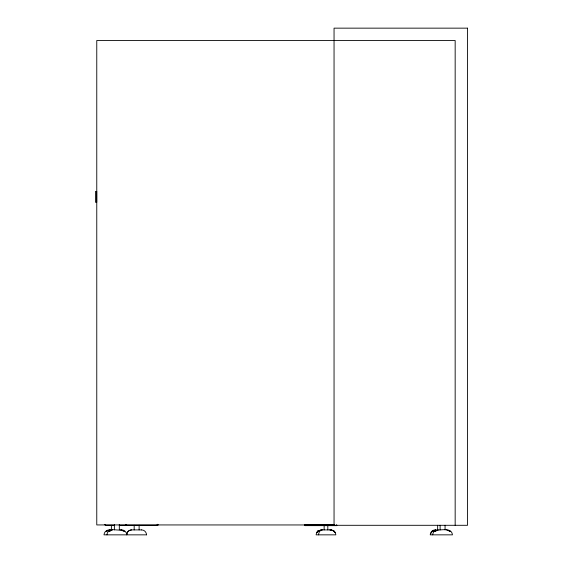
<?xml version="1.0" encoding="UTF-8"?>
<svg xmlns="http://www.w3.org/2000/svg" width="563" height="563" viewBox="0 0 563 563"><rect width="100%" height="100%" fill="white"/><g stroke="black" fill="none" stroke-linecap="round" stroke-linejoin="round"><path stroke-width="0.84" d="M126.119 524.927L125.936 525.307L125.936 524.371M106.963 534.85L107.336 532.957L108.413 531.352L110.017 530.283M430.568 534.217L431.891 531.352L433.496 530.283M432.701 534.85L433.074 532.957L434.15 531.352L435.755 530.283M305.477 524.716L305.477 525.652L304.365 525.272L304.836 524.61L334.084 524.716M336.73 524.941L336.681 525.652L336.681 524.948M318.757 530.487L316.638 532.619L316.103 534.85L335.844 534.85C335.738 531.965 333.317 529.804 330.446 529.91L333.993 531L330.671 529.91L321.276 529.91L317.954 531L316.638 532.619L318.757 530.487L317.954 531L321.501 529.91M107.899 530.487L106.196 531.352L109.933 529.91M110.897 530.487L109.201 531.352L112.593 529.91M434.164 530.487L432.461 531.352L435.861 529.91M436.635 530.487L434.939 531.352L438.331 529.91M319.277 530.74L317.905 531.352L322.015 529.91M125.289 525.307L125.999 524.596L125.289 525.307L119.272 525.307M125.999 525.286L157.436 525.286L158.252 524.927L157.781 524.266M435.389 529.91C432.651 529.86 430.273 532.105 430.231 534.85L452.476 534.85C451.435 526.665 440.393 530.867 435.171 529.91M157.436 525.286L157.14 524.371M333.901 40.508L96.766 40.508L96.766 524.934L334.429 524.962M334.049 40.508L455.164 40.508L455.164 525.3M105.598 525.307L104.894 524.596L105.598 525.307L114.162 525.307M305.181 525.631L336.681 525.652M126.766 534.21A4.94 4.94 0 0 1 131.672 529.91L141.587 529.91M146.528 534.85L103.965 534.85C105.091 526.482 116.457 530.993 121.791 529.91C124.451 529.959 126.682 532.197 126.738 534.85A4.94 4.94 0 0 1 131.7 529.91M330.073 529.91L332.444 530.494M124.5 531.352L120.763 529.91L123.754 531.064M329.932 529.91L331.987 530.529M121.108 529.91L122.797 530.487M446.501 529.91L450.238 531.352L448.535 530.487M445.059 525.272L445.059 529.91M440.118 525.272L440.118 529.91M437.641 525.272L437.641 529.91M327.814 525.272L327.814 529.91M324.133 525.272L324.133 529.91M139.117 525.272L139.117 529.91M134.17 525.272L134.17 529.91M119.321 524.498L119.321 529.91M114.38 524.498L114.38 529.91M111.375 525.272L111.375 529.91M318.616 534.85A4.94 3.681 -90 0 1 322.296 529.91M141.559 529.91A4.94 4.94 0 0 1 146.5 534.85M467.522 28.15L334.049 28.15L334.049 525.3L467.522 525.3L467.522 28.15M96.709 191.434L95.478 191.434L95.492 202.265L96.723 202.265L96.709 191.434M335.302 532.619L333.183 530.487L335.302 532.619"/></g></svg>
